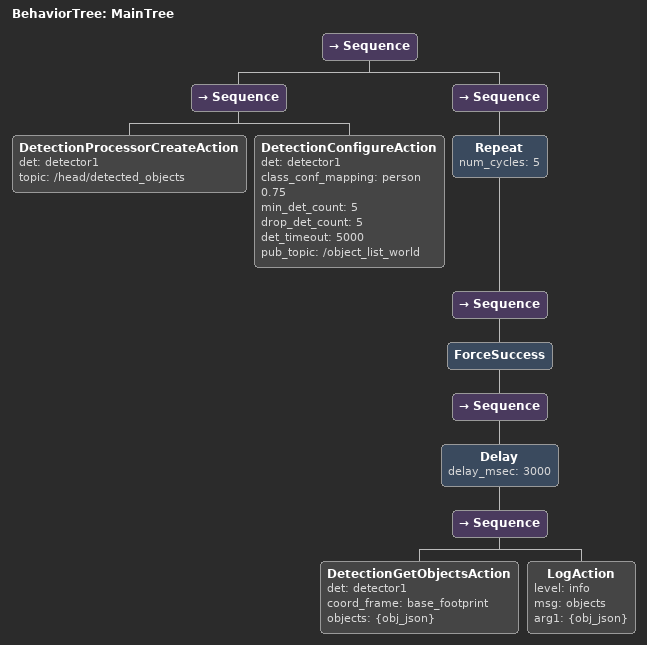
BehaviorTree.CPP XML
<root BTCPP_format="4" main_tree_to_execute="MainTree">
	<BehaviorTree ID="MainTree">
    <Sequence>
      <Sequence>
        <DetectionProcessorCreateAction det="detector1" topic="/head/detected_objects" />
        <DetectionConfigureAction det="detector1" class_conf_mapping="person 0.75"
          min_det_count="5" drop_det_count="5" det_timeout="5000"
          pub_topic="/object_list_world" />
      </Sequence>

      <Sequence>
        <Repeat num_cycles="5">
          <Sequence>
              <ForceSuccess>
                <Sequence>
                  <Delay delay_msec="3000">
                    <Sequence>
                      <DetectionGetObjectsAction det="detector1" coord_frame="base_footprint" objects="{obj_json}"/>
                      <LogAction level="info" msg="objects" arg1="{obj_json}" />
                    </Sequence>
                  </Delay>
                </Sequence>
              </ForceSuccess>
          </Sequence>
        </Repeat>
  		</Sequence>

		</Sequence>

	</BehaviorTree>
</root>
